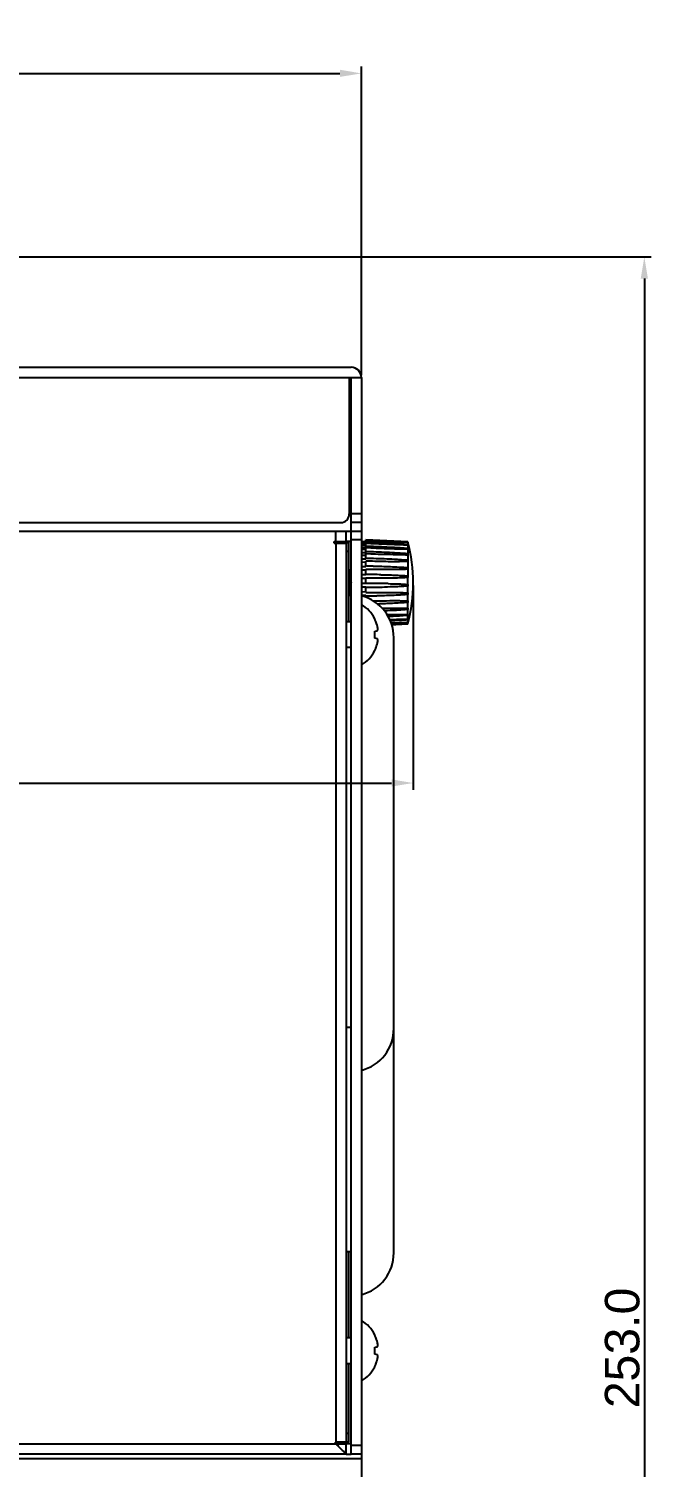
# Model space of a CAD drawing. Extents: x -425 to 6552, y -3049 to 3105.
# Drawn here: x 1439.5 to 1511.7, y -1763.4 to -1596.7 of the extents above; entities that cross this region are included whole.
import ezdxf

# ---------------------------------------------------------------- set-up
doc = ezdxf.new("R2010")
doc.units = 0
doc.header["$PDMODE"] = 3
doc.header["$PDSIZE"] = 1.5
doc.layers.get('0').update_dxf_attribs({"linetype": 'CONTINUOUS'})
doc.layers.get('DEFPOINTS').update_dxf_attribs({"linetype": 'CONTINUOUS'})
doc.layers.add('DIM', color=1, linetype='CONTINUOUS')
doc.styles.add('OMI-1', font='arial.ttf', dxfattribs={"oblique": 1})
doc.dimstyles.new('1', dxfattribs={"dimtxt": 4, "dimasz": 2.5, "dimexe": 0.8, "dimexo": 0.3, "dimgap": 0.5, "dimtad": 1, "dimtoh": 1, "dimdec": 1, "dimzin": 0, "dimtxsty": 'OMI-1', "dimcen": 0, "dimclrd": 256, "dimclre": 256, "dimclrt": 256, "dimazin": 3, "dimtfac": 0.8, "dimtdec": 1, "dimtix": 1, "dimtmove": 0, "dimatfit": 3, "dimtolj": 1, "dimtzin": 0})

# ---------------------------------------------------------------- blocks, each defined once
blk = doc.blocks.new('*D6205')
at = {"layer": 'DEFPOINTS', "color": 0}
for p in [(1478.09, -1601.85), (1213.08, -1637.12), (1478.09, -1637.12)]:
    blk.add_point(p, dxfattribs=at)
at = {"layer": 'DIM'}
for p, q in [((1213.08, -1636.82), (1213.08, -1601.05)), ((1215.58, -1601.85), (1475.59, -1601.85)), ((1478.09, -1636.82), (1478.09, -1601.05))]:
    blk.add_line(p, q, dxfattribs=at)
for points in [[(1215.58, -1601.43), (1215.58, -1602.26), (1213.08, -1601.85)], [(1475.59, -1602.26), (1475.59, -1601.43), (1478.09, -1601.85)]]:
    blk.add_solid(points, dxfattribs=at)
at = {"layer": 'DIM', "insert": (1345.59, -1599.3), "char_height": 4, "attachment_point": 5, "style": 'OMI-1'}
blk.add_mtext('\\A1;265.0', dxfattribs=at)
blk = doc.blocks.new('*D6208')
at = {"layer": 'DEFPOINTS', "color": 0}
for p in [(1207.08, -1660.94), (1484.09, -1660.92), (1484.09, -1684.11)]:
    blk.add_point(p, dxfattribs=at)
at = {"layer": 'DIM'}
for p, q in [((1207.08, -1661.24), (1207.08, -1684.91)), ((1484.09, -1661.22), (1484.09, -1684.91)), ((1209.58, -1684.11), (1481.59, -1684.11))]:
    blk.add_line(p, q, dxfattribs=at)
for points in [[(1209.58, -1683.69), (1209.58, -1684.52), (1207.08, -1684.11)], [(1481.59, -1684.52), (1481.59, -1683.69), (1484.09, -1684.11)]]:
    blk.add_solid(points, dxfattribs=at)
at = {"layer": 'DIM', "insert": (1345.59, -1681.56), "char_height": 4, "attachment_point": 5, "style": 'OMI-1'}
blk.add_mtext('\\A1;277.0', dxfattribs=at)
blk = doc.blocks.new('*D6210')
at = {"layer": 'DEFPOINTS', "color": 0}
for p in [(1370.8, -1623.13), (1510.9, -1876.13), (1510.9, -1876.13)]:
    blk.add_point(p, dxfattribs=at)
at = {"layer": 'DIM'}
for p, q in [((1371.1, -1623.13), (1511.7, -1623.13)), ((1510.9, -1625.63), (1510.9, -1873.63)), ((1511.2, -1876.13), (1511.7, -1876.13))]:
    blk.add_line(p, q, dxfattribs=at)
for points in [[(1511.31, -1625.63), (1510.48, -1625.63), (1510.9, -1623.13)], [(1510.48, -1873.63), (1511.31, -1873.63), (1510.9, -1876.13)]]:
    blk.add_solid(points, dxfattribs=at)
at = {"layer": 'DIM', "insert": (1508.35, -1749.63), "char_height": 4, "attachment_point": 5, "rotation": 90, "style": 'OMI-1'}
blk.add_mtext('\\A1;253.0', dxfattribs=at)

msp = doc.modelspace()

# ---------------------------------------------------------------- linework, layer by layer
at = {"color": 7, "linetype": 'CONTINUOUS'}
for p, q in [((1213.08, -1637.12), (1478.09, -1637.12)), ((1214.28, -1635.92), (1476.89, -1635.92)), ((1476.69, -1637.12), (1476.69, -1652.92)), ((1476.89, -1654.92), (1476.89, -1637.12)), ((1478.09, -1637.12), (1478.09, -1654.92)), ((1435.61, -1653.92), (1475.69, -1653.92)), ((1478.09, -1652.92), (1476.89, -1652.92)), ((1478.09, -1653.92), (1476.89, -1653.92)), ((1436.59, -1654.92), (1476.34, -1654.92)), ((1475.14, -1656.12), (1475.14, -1654.92)), ((1476.34, -1654.92), (1478.09, -1654.92)), ((1476.34, -1656.12), (1476.34, -1654.92)), ((1476.89, -1761.92), (1476.89, -1654.92)), ((1478.09, -1654.92), (1478.09, -1761.92)), ((1474.94, -1656.12), (1476.34, -1656.12)), ((1474.94, -1656.32), (1474.94, -1656.12)), ((1474.94, -1656.32), (1476.34, -1656.32)), ((1475.14, -1656.32), (1475.14, -1760.52)), ((1475.24, -1656.12), (1475.24, -1656.22)), ((1475.24, -1656.22), (1476.64, -1656.22)), ((1475.44, -1656.22), (1475.44, -1656.32)), ((1476.89, -1656.12), (1476.34, -1656.12)), ((1476.34, -1656.32), (1476.34, -1760.52)), ((1476.34, -1657.22), (1476.64, -1657.22)), ((1476.64, -1665.42), (1476.64, -1656.22)), ((1478.09, -1655.92), (1476.89, -1655.92)), ((1478.59, -1656.17), (1478.09, -1656.17)), ((1478.59, -1656.2), (1478.09, -1656.2)), ((1478.59, -1656.27), (1478.09, -1656.27)), ((1478.59, -1656.42), (1478.09, -1656.42)), ((1478.59, -1656.57), (1478.09, -1656.58)), ((1478.59, -1656.84), (1478.09, -1656.83)), ((1478.59, -1657.06), (1478.09, -1657.07)), ((1478.59, -1657.43), (1478.09, -1657.43)), ((1483.46, -1656.17), (1478.59, -1655.92)), ((1478.59, -1656.84), (1478.59, -1655.92)), ((1478.59, -1657.43), (1478.59, -1656.85)), ((1483.46, -1656.17), (1483.46, -1656.22)), ((1483.46, -1656.25), (1483.46, -1656.46)), ((1483.46, -1656.53), (1483.46, -1656.9)), ((1483.46, -1657), (1483.46, -1657)), ((1483.46, -1657), (1483.46, -1657.51)), ((1483.47, -1656.27), (1483.47, -1656.27)), ((1478.59, -1657.72), (1478.09, -1657.73)), ((1478.59, -1658.18), (1478.09, -1658.17)), ((1478.59, -1658.52), (1478.09, -1658.53)), ((1478.59, -1659.04), (1478.09, -1659.04)), ((1478.59, -1658.18), (1478.59, -1657.55)), ((1478.59, -1659.04), (1478.59, -1658.39)), ((1483.46, -1657.64), (1483.46, -1658.27)), ((1483.46, -1658.43), (1483.46, -1659.15)), ((1476.76, -1659.43), (1476.64, -1659.63)), ((1476.7, -1660.63), (1476.74, -1661.21)), ((1476.89, -1659.42), (1476.76, -1659.42)), ((1478.59, -1659.43), (1478.09, -1659.44)), ((1478.59, -1659.99), (1478.09, -1659.98)), ((1478.59, -1660.4), (1478.09, -1660.41)), ((1478.59, -1659.99), (1478.59, -1659.34)), ((1478.59, -1660.99), (1478.59, -1660.36)), ((1483.46, -1659.32), (1483.46, -1660.11)), ((1483.46, -1661.09), (1483.46, -1660.29)), ((1476.67, -1662.41), (1476.84, -1662.13)), ((1476.83, -1662.11), (1476.89, -1662.21)), ((1478.59, -1660.98), (1478.09, -1660.97)), ((1478.59, -1661.39), (1478.09, -1661.4)), ((1478.59, -1661.97), (1478.09, -1661.96)), ((1478.59, -1662.36), (1478.09, -1662.37)), ((1478.59, -1662.03), (1478.59, -1661.39)), ((1478.59, -1662.58), (1478.59, -1662.36)), ((1483.46, -1662.08), (1483.46, -1661.28)), ((1483.46, -1663.01), (1483.46, -1662.25)), ((1483.46, -1663.85), (1483.46, -1663.17)), ((1483.46, -1664.56), (1483.46, -1663.99)), ((1476.89, -1665.42), (1476.34, -1665.42)), ((1479.65, -1665.12), (1479.65, -1665.07)), ((1483.38, -1664.56), (1483.46, -1664.56)), ((1483.46, -1665.11), (1483.46, -1664.67)), ((1483.46, -1665.48), (1483.46, -1665.2)), ((1483.46, -1665.65), (1483.46, -1665.53)), ((1483.46, -1665.66), (1483.46, -1665.66)), ((1479.65, -1666.51), (1479.92, -1666.46)), ((1479.65, -1667.33), (1479.65, -1666.51)), ((1479.92, -1667.38), (1479.65, -1667.33)), ((1481.84, -1712.58), (1481.84, -1667.26)), ((1476.89, -1668.42), (1476.34, -1668.42)), ((1479.65, -1668.77), (1479.65, -1668.72)), ((1476.34, -1712.42), (1476.89, -1712.42)), ((1481.84, -1738.58), (1481.84, -1712.58)), ((1476.34, -1738.42), (1476.89, -1738.42)), ((1476.64, -1748.42), (1476.64, -1738.42)), ((1476.89, -1748.42), (1476.34, -1748.42)), ((1479.65, -1748.12), (1479.65, -1748.07)), ((1479.65, -1749.51), (1479.92, -1749.47)), ((1479.65, -1750.33), (1479.65, -1749.51)), ((1479.92, -1750.38), (1479.65, -1750.33)), ((1476.89, -1751.42), (1476.34, -1751.42)), ((1476.64, -1760.52), (1476.64, -1751.42)), ((1479.65, -1751.77), (1479.65, -1751.72)), ((1257.33, -1760.72), (1476.34, -1760.72)), ((1476.34, -1760.52), (1475.04, -1760.52)), ((1475.04, -1760.52), (1475.04, -1760.72)), ((1475.34, -1760.52), (1475.34, -1760.72)), ((1476.64, -1759.52), (1476.34, -1759.52)), ((1476.64, -1760.52), (1476.34, -1760.52)), ((1476.89, -1760.72), (1476.34, -1760.72)), ((1476.34, -1761.92), (1476.34, -1760.72)), ((1258.08, -1762.42), (1478.09, -1762.42)), ((1476.34, -1761.92), (1258.43, -1761.92)), ((1476.34, -1761.92), (1476.89, -1761.92)), ((1478.09, -1760.92), (1476.89, -1760.92)), ((1478.09, -1761.92), (1476.89, -1761.92)), ((1478.09, -1761.92), (1478.09, -1872.43))]:
    msp.add_line(p, q, dxfattribs=at)
for centre, radius, start, end in [((1476.89, -1637.12), 1.2, 0, 90), ((1475.69, -1652.92), 1, 270, 0), ((1465.89, -1660.92), 18.21, 345.008, 15.1074), ((1477.89, -1747.45), 88.5, 88.9952, 89.5433), ((1482.95, -1643.01), 14.64, 270.9449, 271.9953), ((1478.87, -1744.67), 84.72, 88.9921, 90.1889), ((1476.84, -1667.26), 5, 0, 75.5225), ((1479.79, -1742.13), 81.15, 89.0121, 90.8488), ((1479.3, -1578.38), 83.02, 269.5071, 271.0026), ((1478.35, -1575.68), 86.75, 270.1604, 271.0078), ((1476.03, -1666.92), 4.06, 27.0569, 59.4898), ((1475.98, -1666.91), 4.09, 24.1273, 26.031), ((1475.96, -1666.92), 4.1, 16.5405, 24.1207), ((1475.96, -1666.92), 4.11, 14.9385, 16.5387), ((1482.56, -1665.34), 0.926, 348.1599, 348.9212), ((1483.19, -1665.58), 0.286, 344.348, 349.5719), ((1481.04, -1665.03), 2.5, 345.4276, 345.6248), ((1477.65, -1666.47), 2.36, 12.9859, 14.9466), ((1476.03, -1666.92), 4.06, 300.5102, 332.9431), ((1475.98, -1666.93), 4.09, 333.969, 335.8727), ((1475.96, -1666.92), 4.1, 335.8793, 343.4595), ((1475.96, -1666.92), 4.11, 343.4613, 345.0615), ((1477.65, -1667.37), 2.36, 345.0534, 347.0141), ((1476.84, -1712.58), 5, 284.4775, 0), ((1476.84, -1738.58), 5, 284.4775, 0), ((1476.03, -1749.92), 4.06, 27.0569, 59.4898), ((1475.98, -1749.91), 4.09, 24.1273, 26.031), ((1475.96, -1749.92), 4.1, 16.5405, 24.1207), ((1475.96, -1749.92), 4.11, 14.9385, 16.5387), ((1477.65, -1749.47), 2.36, 12.9859, 14.9466), ((1476.03, -1749.92), 4.06, 300.5102, 332.9431), ((1475.98, -1749.93), 4.09, 333.969, 335.8727), ((1475.96, -1749.93), 4.1, 335.8793, 343.4595), ((1475.96, -1749.93), 4.11, 343.4613, 345.0615), ((1477.65, -1750.38), 2.36, 345.0534, 347.0141)]:
    msp.add_arc(centre, radius, start, end, dxfattribs=at)
for points, knots in [([(1478.59, -1655.95), (1479.4, -1656), (1480.62, -1656.06), (1482.25, -1656.15), (1483.06, -1656.19), (1483.46, -1656.22)], [0, 0, 0, 0, 0.500194, 0.750254, 1, 1, 1, 1]), ([(1483.46, -1656.25), (1483.06, -1656.24), (1482.24, -1656.2), (1480.62, -1656.13), (1479.4, -1656.06), (1478.59, -1656.02)], [0, 0, 0, 0, 0.249598, 0.499641, 1, 1, 1, 1]), ([(1478.59, -1656.19), (1479, -1656.21), (1479.81, -1656.24), (1481.03, -1656.31), (1482.04, -1656.37), (1482.85, -1656.42), (1483.26, -1656.45), (1483.46, -1656.46)], [0, 0, 0, 0, 0.250007, 0.500069, 0.750133, 0.875128, 1, 1, 1, 1]), ([(1483.46, -1656.53), (1483.26, -1656.53), (1482.85, -1656.52), (1482.04, -1656.49), (1481.03, -1656.45), (1479.81, -1656.4), (1479, -1656.36), (1478.59, -1656.34)], [0, 0, 0, 0, 0.124657, 0.249551, 0.499579, 0.749753, 1, 1, 1, 1]), ([(1478.59, -1656.63), (1479, -1656.64), (1479.81, -1656.68), (1481.03, -1656.74), (1482.04, -1656.79), (1482.85, -1656.85), (1483.26, -1656.88), (1483.46, -1656.9)], [0, 0, 0, 0, 0.249937, 0.499956, 0.750018, 0.875043, 1, 1, 1, 1]), ([(1483.46, -1657), (1483.26, -1657), (1482.85, -1657), (1482.04, -1656.99), (1481.03, -1656.96), (1479.81, -1656.91), (1479, -1656.87), (1478.59, -1656.85)], [0, 0, 0, 0, 0.124665, 0.249553, 0.499566, 0.749737, 1, 1, 1, 1]), ([(1478.59, -1657.25), (1479, -1657.27), (1479.81, -1657.29), (1481.03, -1657.35), (1482.04, -1657.4), (1482.85, -1657.46), (1483.26, -1657.49), (1483.46, -1657.51)], [0, 0, 0, 0, 0.24989, 0.499874, 0.749928, 0.874973, 1, 1, 1, 1]), ([(1483.46, -1656.22), (1483.46, -1656.23), (1483.47, -1656.24), (1483.47, -1656.25), (1483.47, -1656.26), (1483.47, -1656.27), (1483.47, -1656.27)], [0, 0, 0, 0, 0.398434, 0.70534, 0.907726, 1, 1, 1, 1]), ([(1483.47, -1656.27), (1483.47, -1656.27), (1483.47, -1656.27), (1483.47, -1656.26), (1483.46, -1656.26), (1483.46, -1656.25)], [0, 0, 0, 0, 0.082808, 0.277612, 1, 1, 1, 1]), ([(1483.46, -1656.46), (1483.46, -1656.47), (1483.46, -1656.48), (1483.47, -1656.49), (1483.47, -1656.49)], [0, 0, 0, 0, 0.765619, 1, 1, 1, 1]), ([(1483.47, -1656.53), (1483.47, -1656.53), (1483.46, -1656.53), (1483.46, -1656.53), (1483.46, -1656.53)], [0, 0, 0, 0, 0.153439, 1, 1, 1, 1]), ([(1483.46, -1656.9), (1483.46, -1656.91), (1483.47, -1656.94), (1483.47, -1656.97), (1483.47, -1656.99), (1483.47, -1657), (1483.46, -1657)], [0, 0, 0, 0, 0.399071, 0.712702, 0.913326, 1, 1, 1, 1]), ([(1483.47, -1656.49), (1483.47, -1656.5), (1483.47, -1656.52), (1483.47, -1656.53), (1483.47, -1656.53), (1483.47, -1656.53)], [0, 0, 0, 0, 0.727785, 0.918864, 1, 1, 1, 1]), ([(1483.19, -1657.65), (1482.81, -1657.66), (1482.04, -1657.65), (1480.51, -1657.62), (1479.36, -1657.58), (1478.59, -1657.55)], [0, 0, 0, 0, 0.249699, 0.499685, 1, 1, 1, 1]), ([(1478.59, -1658.04), (1479, -1658.05), (1479.81, -1658.07), (1481.03, -1658.11), (1482.04, -1658.16), (1482.85, -1658.22), (1483.26, -1658.25), (1483.46, -1658.27)], [0, 0, 0, 0, 0.249874, 0.499837, 0.749879, 0.874931, 1, 1, 1, 1]), ([(1482.76, -1658.45), (1482.41, -1658.46), (1481.72, -1658.46), (1480.33, -1658.44), (1479.29, -1658.41), (1478.59, -1658.39)], [0, 0, 0, 0, 0.249829, 0.499807, 1, 1, 1, 1]), ([(1479.44, -1658.96), (1479.77, -1658.97), (1480.44, -1658.99), (1481.45, -1659.02), (1482.29, -1659.06), (1482.96, -1659.1), (1483.29, -1659.13), (1483.46, -1659.15)], [0, 0, 0, 0, 0.249908, 0.499871, 0.749892, 0.874932, 1, 1, 1, 1]), ([(1483.46, -1657.51), (1483.46, -1657.53), (1483.47, -1657.56), (1483.47, -1657.59), (1483.47, -1657.62), (1483.47, -1657.64), (1483.46, -1657.64)], [0, 0, 0, 0, 0.353087, 0.654002, 0.874169, 1, 1, 1, 1]), ([(1483.46, -1658.27), (1483.47, -1658.3), (1483.47, -1658.35), (1483.47, -1658.4), (1483.47, -1658.42), (1483.46, -1658.43)], [0, 0, 0, 0, 0.600963, 0.836389, 1, 1, 1, 1]), ([(1476.64, -1659.95), (1476.65, -1660.05), (1476.67, -1660.27), (1476.69, -1660.5), (1476.7, -1660.63)], [0, 0, 0, 0, 0.440936, 1, 1, 1, 1]), ([(1476.76, -1659.43), (1476.76, -1659.42), (1476.76, -1659.42), (1476.76, -1659.42), (1476.76, -1659.42)], [0, 0, 0, 0, 0.336267, 1, 1, 1, 1]), ([(1476.76, -1659.42), (1476.77, -1659.42), (1476.77, -1659.43), (1476.78, -1659.44), (1476.78, -1659.47), (1476.79, -1659.52), (1476.8, -1659.61), (1476.81, -1659.69), (1476.82, -1659.73)], [0, 0, 0, 0, 0.02586, 0.077396, 0.158533, 0.269612, 0.57954, 1, 1, 1, 1]), ([(1476.82, -1659.73), (1476.82, -1659.76), (1476.83, -1659.87), (1476.84, -1659.99), (1476.84, -1660.08)], [0, 0, 0, 0, 0.220902, 1, 1, 1, 1]), ([(1476.84, -1660.08), (1476.85, -1660.15), (1476.86, -1660.43), (1476.88, -1660.7), (1476.89, -1660.92)], [0, 0, 0, 0, 0.23036, 1, 1, 1, 1]), ([(1482.21, -1659.37), (1481.6, -1659.38), (1480.4, -1659.38), (1479.19, -1659.36), (1478.59, -1659.34)], [0, 0, 0, 0, 0.4999, 1, 1, 1, 1]), ([(1481.54, -1660.37), (1481.05, -1660.37), (1480.07, -1660.38), (1479.08, -1660.37), (1478.59, -1660.36)], [0, 0, 0, 0, 0.499973, 1, 1, 1, 1]), ([(1480.36, -1659.97), (1480.62, -1659.97), (1481.14, -1659.98), (1481.91, -1660.01), (1482.56, -1660.04), (1483.07, -1660.07), (1483.33, -1660.09), (1483.46, -1660.11)], [0, 0, 0, 0, 0.249953, 0.499931, 0.749938, 0.87496, 1, 1, 1, 1]), ([(1483.46, -1660.29), (1483.3, -1660.3), (1482.98, -1660.32), (1482.34, -1660.35), (1481.86, -1660.36), (1481.54, -1660.37)], [0, 0, 0, 0, 0.249944, 0.499939, 1, 1, 1, 1]), ([(1483.46, -1659.32), (1483.25, -1659.34), (1482.83, -1659.36), (1482.42, -1659.37), (1482.21, -1659.37)], [0, 0, 0, 0, 0.499834, 1, 1, 1, 1]), ([(1483.46, -1659.15), (1483.47, -1659.18), (1483.47, -1659.24), (1483.47, -1659.3), (1483.46, -1659.32)], [0, 0, 0, 0, 0.560204, 1, 1, 1, 1]), ([(1483.46, -1660.11), (1483.47, -1660.14), (1483.47, -1660.2), (1483.47, -1660.26), (1483.46, -1660.29)], [0, 0, 0, 0, 0.524516, 1, 1, 1, 1]), ([(1476.67, -1662.41), (1476.67, -1662.41), (1476.67, -1662.42), (1476.67, -1662.42), (1476.67, -1662.42)], [0, 0, 0, 0, 0.336254, 1, 1, 1, 1]), ([(1476.74, -1661.21), (1476.74, -1661.32), (1476.75, -1661.48), (1476.77, -1661.69), (1476.78, -1661.81), (1476.79, -1661.92), (1476.81, -1662.01), (1476.82, -1662.07), (1476.83, -1662.1), (1476.83, -1662.11)], [0, 0, 0, 0, 0.368838, 0.531735, 0.675232, 0.796105, 0.89168, 0.959959, 1, 1, 1, 1]), ([(1478.59, -1662.03), (1479.14, -1662.02), (1480.25, -1662), (1481.36, -1662.01), (1481.91, -1662.01)], [0, 0, 0, 0, 0.500063, 1, 1, 1, 1]), ([(1483.46, -1662.25), (1483.31, -1662.27), (1483.01, -1662.29), (1482.42, -1662.33), (1481.67, -1662.37), (1480.77, -1662.4), (1480.17, -1662.41), (1479.87, -1662.42)], [0, 0, 0, 0, 0.125058, 0.25009, 0.500104, 0.750072, 1, 1, 1, 1]), ([(1483.46, -1661.28), (1483.24, -1661.3), (1482.79, -1661.33), (1481.89, -1661.37), (1481.21, -1661.39), (1480.76, -1661.4)], [0, 0, 0, 0, 0.250023, 0.50003, 1, 1, 1, 1]), ([(1481.19, -1661), (1481.57, -1661), (1482.14, -1661.02), (1482.9, -1661.05), (1483.27, -1661.08), (1483.46, -1661.09)], [0, 0, 0, 0, 0.500017, 0.750017, 1, 1, 1, 1]), ([(1481.91, -1662.01), (1482.17, -1662.02), (1482.56, -1662.03), (1483.08, -1662.05), (1483.33, -1662.07), (1483.46, -1662.08)], [0, 0, 0, 0, 0.500112, 0.750105, 1, 1, 1, 1]), ([(1483.46, -1661.09), (1483.47, -1661.12), (1483.47, -1661.19), (1483.47, -1661.25), (1483.46, -1661.28)], [0, 0, 0, 0, 0.491035, 1, 1, 1, 1]), ([(1483.46, -1662.08), (1483.47, -1662.1), (1483.47, -1662.16), (1483.47, -1662.22), (1483.46, -1662.25)], [0, 0, 0, 0, 0.456765, 1, 1, 1, 1]), ([(1479.45, -1663), (1479.96, -1662.98), (1480.98, -1662.97), (1482.01, -1662.97), (1482.52, -1662.97)], [0, 0, 0, 0, 0.500131, 1, 1, 1, 1]), ([(1483.46, -1663.17), (1483.32, -1663.19), (1483.03, -1663.21), (1482.44, -1663.25), (1481.71, -1663.29), (1480.84, -1663.33), (1480.26, -1663.35), (1479.96, -1663.36)], [0, 0, 0, 0, 0.125059, 0.250098, 0.500123, 0.750089, 1, 1, 1, 1]), ([(1480.5, -1663.85), (1480.92, -1663.84), (1481.75, -1663.83), (1482.59, -1663.83), (1483.01, -1663.84)], [0, 0, 0, 0, 0.500225, 1, 1, 1, 1]), ([(1483.46, -1663.99), (1483.24, -1664.01), (1482.79, -1664.05), (1481.89, -1664.11), (1481.21, -1664.14), (1480.76, -1664.16)], [0, 0, 0, 0, 0.250032, 0.500061, 1, 1, 1, 1]), ([(1482.52, -1662.97), (1482.68, -1662.98), (1482.99, -1662.98), (1483.3, -1663), (1483.46, -1663.01)], [0, 0, 0, 0, 0.500206, 1, 1, 1, 1]), ([(1483.46, -1663.01), (1483.46, -1663.02), (1483.47, -1663.04), (1483.47, -1663.09), (1483.47, -1663.14), (1483.46, -1663.17)], [0, 0, 0, 0, 0.178206, 0.419133, 1, 1, 1, 1]), ([(1483.46, -1663.85), (1483.47, -1663.85), (1483.47, -1663.87), (1483.47, -1663.92), (1483.47, -1663.96), (1483.46, -1663.99)], [0, 0, 0, 0, 0.144563, 0.372543, 1, 1, 1, 1]), ([(1481.07, -1664.59), (1481.45, -1664.58), (1482.03, -1664.56), (1482.8, -1664.56), (1483.19, -1664.56), (1483.38, -1664.56)], [0, 0, 0, 0, 0.500388, 0.750369, 1, 1, 1, 1]), ([(1483.46, -1664.67), (1483.27, -1664.69), (1482.9, -1664.72), (1482.15, -1664.78), (1481.58, -1664.81), (1481.21, -1664.83)], [0, 0, 0, 0, 0.249935, 0.49996, 1, 1, 1, 1]), ([(1481.38, -1665.16), (1481.73, -1665.15), (1482.25, -1665.13), (1482.94, -1665.12), (1483.29, -1665.11), (1483.46, -1665.11)], [0, 0, 0, 0, 0.500481, 0.750468, 1, 1, 1, 1]), ([(1483.46, -1665.2), (1483.29, -1665.21), (1482.96, -1665.24), (1482.29, -1665.28), (1481.79, -1665.31), (1481.45, -1665.33)], [0, 0, 0, 0, 0.249819, 0.499837, 1, 1, 1, 1]), ([(1481.54, -1665.55), (1481.86, -1665.54), (1482.5, -1665.51), (1483.14, -1665.49), (1483.46, -1665.48)], [0, 0, 0, 0, 0.500479, 1, 1, 1, 1]), ([(1483.46, -1665.53), (1483.15, -1665.55), (1482.52, -1665.59), (1481.89, -1665.63), (1481.57, -1665.65)], [0, 0, 0, 0, 0.499712, 1, 1, 1, 1]), ([(1481.6, -1665.74), (1481.76, -1665.74), (1482.38, -1665.7), (1483, -1665.67), (1483.46, -1665.65)], [0, 0, 0, 0, 0.25026, 1, 1, 1, 1]), ([(1483.46, -1665.66), (1483.31, -1665.67), (1482.69, -1665.7), (1482.07, -1665.74), (1481.61, -1665.76)], [0, 0, 0, 0, 0.24961, 1, 1, 1, 1]), ([(1483.46, -1664.56), (1483.47, -1664.56), (1483.47, -1664.58), (1483.47, -1664.6), (1483.47, -1664.63), (1483.46, -1664.66), (1483.46, -1664.67)], [0, 0, 0, 0, 0.101122, 0.309826, 0.619148, 1, 1, 1, 1]), ([(1483.47, -1665.16), (1483.47, -1665.16), (1483.47, -1665.17), (1483.46, -1665.19), (1483.46, -1665.2)], [0, 0, 0, 0, 0.227774, 1, 1, 1, 1]), ([(1483.46, -1665.48), (1483.46, -1665.48), (1483.46, -1665.48), (1483.47, -1665.47), (1483.47, -1665.47)], [0, 0, 0, 0, 0.696827, 1, 1, 1, 1]), ([(1483.47, -1665.47), (1483.47, -1665.47), (1483.47, -1665.48), (1483.47, -1665.49), (1483.47, -1665.5), (1483.47, -1665.51), (1483.46, -1665.52)], [0, 0, 0, 0, 0.07158, 0.263391, 0.57675, 1, 1, 1, 1]), ([(1483.46, -1665.65), (1483.46, -1665.65), (1483.46, -1665.64), (1483.47, -1665.64), (1483.47, -1665.63), (1483.47, -1665.63), (1483.47, -1665.63)], [0, 0, 0, 0, 0.425175, 0.739343, 0.932328, 1, 1, 1, 1]), ([(1483.47, -1665.11), (1483.47, -1665.11), (1483.47, -1665.12), (1483.47, -1665.13), (1483.47, -1665.15), (1483.47, -1665.16)], [0, 0, 0, 0, 0.091496, 0.282482, 1, 1, 1, 1]), ([(1479.92, -1666.46), (1479.93, -1666.46), (1479.95, -1666.45), (1479.97, -1666.41), (1479.98, -1666.36), (1479.99, -1666.3), (1479.99, -1666.22), (1479.98, -1666.1), (1479.96, -1666), (1479.94, -1665.94)], [0, 0, 0, 0, 0.052111, 0.11877, 0.209373, 0.32622, 0.467888, 0.630775, 1, 1, 1, 1]), ([(1479.94, -1667.9), (1479.96, -1667.84), (1479.98, -1667.74), (1479.99, -1667.62), (1479.99, -1667.54), (1479.98, -1667.47), (1479.97, -1667.43), (1479.95, -1667.39), (1479.93, -1667.38), (1479.92, -1667.38)], [0, 0, 0, 0, 0.369226, 0.532115, 0.673783, 0.79063, 0.881233, 0.947891, 1, 1, 1, 1]), ([(1479.92, -1749.47), (1479.93, -1749.46), (1479.95, -1749.45), (1479.97, -1749.42), (1479.98, -1749.37), (1479.99, -1749.3), (1479.99, -1749.23), (1479.98, -1749.1), (1479.96, -1749.01), (1479.94, -1748.94)], [0, 0, 0, 0, 0.052111, 0.11877, 0.209373, 0.32622, 0.467888, 0.630775, 1, 1, 1, 1]), ([(1479.94, -1750.91), (1479.96, -1750.84), (1479.98, -1750.74), (1479.99, -1750.62), (1479.99, -1750.54), (1479.98, -1750.48), (1479.97, -1750.43), (1479.95, -1750.39), (1479.93, -1750.38), (1479.92, -1750.38)], [0, 0, 0, 0, 0.369226, 0.532115, 0.673783, 0.79063, 0.881233, 0.947891, 1, 1, 1, 1]), ([(1476.34, -1761.92), (1476.32, -1761.92), (1476.29, -1761.86), (1476.2, -1761.79), (1476.07, -1761.65), (1475.91, -1761.49), (1475.73, -1761.31), (1475.47, -1761.05), (1475.28, -1760.86), (1475.14, -1760.72)], [0, 0, 0, 0, 0.028229, 0.105404, 0.218484, 0.354725, 0.505841, 0.666159, 1, 1, 1, 1])]:
    msp.add_open_spline(points, degree=3, knots=knots, dxfattribs=at)
for points in [[(1483.46, -1658.43), (1483.23, -1658.44), (1482.99, -1658.45), (1482.76, -1658.45)], [(1483.01, -1663.84), (1483.16, -1663.84), (1483.31, -1663.84), (1483.46, -1663.85)], [(1483.46, -1665.11), (1483.46, -1665.11), (1483.46, -1665.11), (1483.47, -1665.11)]]:
    msp.add_open_spline(points, degree=3, dxfattribs=at)

# ---------------------------------------------------------------- dimensions: what is measured, and where the dimension line sits
at = {"layer": 'DIM'}
dim = msp.add_linear_dim(base=(1478.09, -1601.85), p1=(1213.08, -1637.12), p2=(1478.09, -1637.12), dimstyle='1', dxfattribs=at)
dim.commit()
dim.dimension.update_dxf_attribs({"geometry": '*D6205', "text_midpoint": (1345.59, -1601.85), "dimtype": 160})
dim = msp.add_linear_dim(base=(1510.9, -1876.13), p1=(1370.8, -1623.13), p2=(1510.9, -1876.13), angle=90, dimstyle='1', dxfattribs=at)
dim.commit()
dim.dimension.update_dxf_attribs({"geometry": '*D6210', "text_midpoint": (1508.35, -1749.63)})
dim = msp.add_linear_dim(base=(1484.09, -1684.11), p1=(1207.08, -1660.94), p2=(1484.09, -1660.92), dimstyle='1', dxfattribs=at)
dim.commit()
dim.dimension.update_dxf_attribs({"geometry": '*D6208', "text_midpoint": (1345.59, -1681.56)})

doc.saveas('drawing.dxf')
